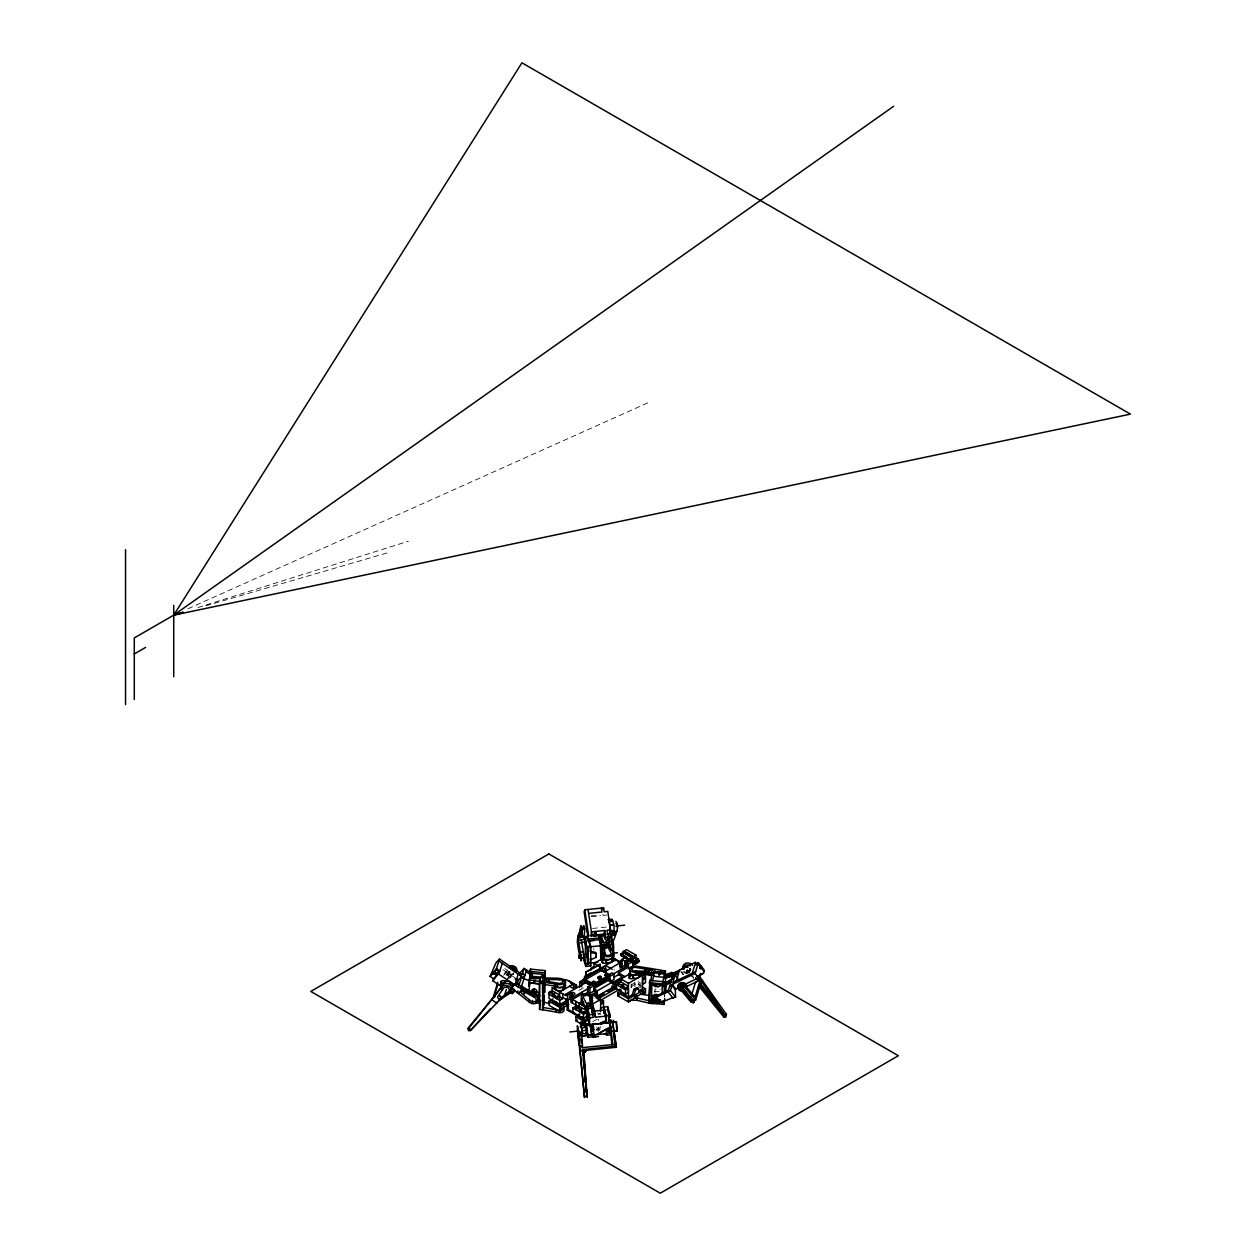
<?xml version="1.0" encoding="UTF-8"?>
<svg xmlns="http://www.w3.org/2000/svg" width="1256" height="1256" viewBox="0 0 1256 1256"><rect width="100%" height="100%" fill="white"/><g stroke="black" fill="none" stroke-linecap="round" stroke-linejoin="round"><path stroke-width="0.75" stroke-dasharray="5 3.75" d="M654.957 992.852L654.973 989.084L660.201 989.618M598.829 1028.633L598.829 1029.166M504.802 968.69L509.182 971.673L507.879 975.582L510.234 977.184L512.479 976.116L513.06 974.216L510.815 975.284L510.234 977.184L512.385 973.745M509.182 971.673L507.879 975.582L509.873 972.144M664.801 995.725L664.424 996.997L664.424 993.512M682.699 973.651L683.374 971.469M686.749 973.588A5.322 4.27 17 0 1 684.3 972.395L684.473 971.83A5.322 4.27 17 0 0 688.288 973.212L689.152 970.386L690.863 969.271L690.25 971.438L689.748 969.506A3.077 2.465 17 0 0 689.214 968.973M689.152 970.386L686.749 973.117L686.844 970.072M686.545 973.07L687.66 969.412M686.749 973.117L688.382 970.448M689.34 971.218L690.188 968.439M689.01 972.929L689.858 970.166M690.109 970.134L690.706 968.219M689.591 972.552L690.8 969.13M693.328 978.471L693.705 977.498L689.952 973.588M509.653 978.55L511.333 973.055M690.831 969.522L688.885 971.249L685.917 970.511M507.314 978.314L512.574 973.008L512.746 974.577A4.459 3.595 17 0 0 513.845 974.405M505.54 981.172L514.206 972.427M506.09 975.064L510.077 971.218M507 975.677L509.669 973.102M504.064 973.761L508.209 969.805L507.66 971.108A4.459 3.595 17 0 1 507.612 970.15M503.593 975.284L509.763 969.397M506.231 974.625L508.868 972.144M507.141 975.221L509.779 972.741M578.906 990.387L585.453 986.604M630.842 985.065L634.861 982.742L642.491 987.138M630.983 986.714L634.861 984.468L640.952 987.985M639.838 985.725L641.031 985.049L638.739 983.731L637.561 984.406L637.561 985.316L638.739 984.641L641.031 985.96M598.076 1014.581L600.666 1013.09M592.801 1021.63L597.479 1018.93M187.945 608.783L648.975 402.328M198.008 607.511L408.357 541.242M205.701 605.832L389.125 552.357M591.105 916.676L600.651 915.702M606.726 915.075L603.1 915.451L602.503 911.526M592.565 928.451L607.496 926.928M598.829 1030.517L598.5 1027.298L599.599 1027.188M596.349 1029.229L600.085 1028.852M596.459 1029.653L600.195 1029.276M595.878 1030.03L599.41 1029.669M598.5 1027.298L599.065 1030.517M591.419 915.577L598.17 915.954M654.329 991.172L659.573 991.706M638.111 981.658L641.125 983.401M630.763 987.216L631.705 987.765L631.705 983.998M597.558 1012.744L600.604 1014.518M685.996 972.835L684.787 971.893M503.028 969.773L509.292 974.059M511.804 975.645L514.866 977.733M508.46 973.683L510.815 975.284M689.277 974.154L693.61 977.969M686.435 969.915L688.696 972.285L686.357 969.977L685.902 971.469L688.115 973.777M680.799 971.673L683.201 974.766M593.617 948.751L593.994 949.96M598.28 1019.213L598.641 1020.422M600.541 1026.592L600.902 1027.801M598.186 1031.506L596.773 1026.843M638.739 983.731L638.739 984.641M634.861 982.742L634.939 986.792M614.074 969.491L614.074 970.401M689.387 968.58A2.135 1.727 17 0 1 688.869 970.967A2.135 1.727 17 0 1 685.933 970.244M690.031 968.863A2.135 1.727 17 0 1 689.324 969.475M689.246 970.307A2.135 1.727 17 0 1 688.885 971.987M687.456 972.458A2.135 1.727 17 0 1 685.917 971.893M513.406 973.667A2.229 1.79 16.9 0 1 509.606 973.274L509.387 972.819A2.229 1.79 16.9 0 1 509.387 971.877M510.438 972.097A2.229 1.79 16.9 0 1 510.093 971.689M683.625 974.577A5.322 4.27 17 0 1 681.773 971.453"/><path stroke-width="1.5" d="M545.12 978.408L545.324 970.637L530.456 969.114L528.807 986.18L529.765 984.83M534.475 977.875L534.821 976.556L530.111 976.053L530.095 979.492L531.979 973.337M530.252 978.691L530.456 969.114M531.853 976.289L531.853 973.274L542.561 974.373L542.561 977.356M539.546 996.212L538.055 1000.121L538.887 997.892L536.108 993.794L536.767 991.22A2.496 2.01 17 0 0 534.318 988.943A2.496 2.01 17 0 0 531.869 990.717L531.696 991.141A5.322 4.286 17 0 0 530.613 991.722M536.108 993.794L536.767 991.22M542.529 1007.94L544.115 1002.178L549.814 1003.623M543.675 984.045L544.649 992.538L545.12 983.825M544.649 979.052L545.324 970.637M566.613 998.803L565.027 1004.266L563.536 1003.403L559.658 1005.632L559.579 1002.586M589.457 984.468L586.018 982.49L566.142 993.967L566.142 995.788L552.059 987.656L552.059 992.476M562.735 997.452L567.681 1000.326L570.051 998.975L570.051 993.512L572.344 992.57A2.292 1.319 0 0 1 573.961 992.805L574.447 993.088A2.292 1.319 0 0 1 574.871 994.014L570.883 996.715L570.883 1002.178L579.016 1006.857L579.016 1003.214L582.329 1001.299M570.051 997.154L571.166 996.495L571.166 992.852M571.166 996.495L571.684 992.664M571.684 996.306L572.344 992.57M587.525 992.538L587.525 988.896L572.438 997.609L572.438 999.431L575.86 1001.393L575.86 1006.213L572.83 1007.956L572.83 1012.226L583.506 1018.396L586.379 1016.732M579.016 1013.796L579.016 1016.811L585.029 1020.28M579.66 987.452L579.66 981.988L584.495 979.193M583.412 1002.555L581.669 1001.33L581.277 997.609A5.322 3.077 0 0 1 585.689 994.093A5.322 3.077 0 0 1 591.78 996.636L590.964 1001.738M581.669 998.379L585.296 1008.254L587.777 1010.829L587.259 1009.118L587.259 1020.265M582.219 998.269L581.214 1000.074L581.92 1001.613A5.322 3.077 0 0 0 585.155 1006.182L586.945 1005.946L587.777 1008.694L587.761 1020.17L587.777 1011.739L589.614 1017.8L589.614 1026.215M589.347 1025.634L588.263 1020.469M598.641 1036.514L593.225 1037.063L593.225 1033.562M593.523 990.403L595.815 991.738L595.815 995.38L597.354 996.259L613.132 987.153L613.132 981.69L597.354 990.796L593.758 988.723L593.758 986.902M606.852 1016.041L595.423 1017.203L594.575 1011.049L594.575 1012.006M597.354 996.259L597.354 990.796M600.933 960.039L600.133 939.551L602.315 939.331L603.147 942.047L600.933 942.644L602.739 954.105A5.322 3.077 0 0 0 608.83 956.648A5.322 3.077 0 0 0 613.242 953.131L609.223 944.638L606.742 942.063L604.905 936.003L599.096 936.222L600.949 945.705L589.519 946.883M599.269 999.289L603.477 1000.765L603.477 1006.857L600.666 1008.49M603.775 1013.2L603.775 1006.998L607.621 1006.606L610.243 1015.193L610.243 1016.92L609.144 1017.03L609.144 1022.431M604.136 1012.901L604.136 1009.934L606.397 1021.772L600.902 1024.158L600.541 1022.949L606.036 1020.578M605.722 972.819L605.722 969.177L603.775 968.062L600.556 969.915M606.397 1030.611L606.397 1035.258L611.327 1034.771M606.397 1021.772L606.397 1015.57L603.775 1006.998M607.621 1006.606L608.925 1014.44L607.983 1009.541L606.884 1009.651M608.768 1028.46L609.144 1033.264L611.342 1033.029M608.768 1023.091L608.752 1015.853M609.144 1033.264L609.144 1029.653M620.464 980.449L614.843 983.699L614.843 987.97L625.519 994.14L628.33 992.523L628.33 988.237M616.413 988.88L616.413 984.61L614.843 983.699M613.76 977.404L618.47 974.687L618.47 972.866L628.377 967.136L631.658 969.035M621.877 979.649L621.877 976.65L618.47 974.687M625.519 994.14L625.519 988.048L628.487 986.337L628.487 983.338L642.46 975.268L642.46 988.865L638.676 991.141L640.168 992.005L637.09 987.499L633.935 989.32L632.365 994.783L628.487 997.013L620.888 992.538M640.073 974.468A5.322 3.077 0 0 1 639.555 976.807L638.707 977.435A5.322 3.077 0 0 1 633.558 978.236L633.071 978.377A2.496 1.444 0 0 1 629.539 978.377A2.496 1.444 0 0 1 629.539 976.352L629.962 971.108L629.962 973.212A5.322 3.077 0 0 0 632.773 974.923L635.489 975.174L635.489 972.223L649.478 971.83L650.498 968.47L665.445 970.967L665.445 990.152M650.985 980.779L652.005 969.601M659.055 972.081C660.295 975.315 658.113 977.404 659.055 972.081L654.329 971.61L652.523 980.92M660.012 974.389L659.039 973.526L660.044 973.981M665.445 970.967L664.817 973.055C652.398 972.866 668.396 969.506 664.801 976.1L665.445 974.012M605 1009.997L592.392 1011.268L593.225 1017.423L589.614 1017.8L587.777 1008.694L585.296 1006.103M572.422 1003.057L572.438 999.431L582.36 993.7L585.641 995.6M623.84 953.555L622.631 953.634L623.777 951.247L626.493 949.677L635.991 955.157L636.007 957.841C639.43 957.826 639.963 964.922 636.007 961.217L634.986 961.798L634.986 964.482L636.007 963.902L636.007 961.217M634.986 961.798C638.959 965.503 638.425 958.407 634.986 958.422L634.986 957.559L633.275 958.548L625.347 953.979M599.096 936.222C598.861 944.591 601.969 940.289 601.294 936.003M578.859 1041.648L578.89 1041.993M579.22 1032.511L579.204 1031.553M580.57 1027.251L580.633 1022.18L583.114 1023.624C587.164 1026.717 592.989 1022.572 591.105 1030.187C596.757 1035.054 590.807 1014.157 593.146 1030.407M592.392 1012.226L592.392 1011.268M593.24 1029.088C593.821 1032.432 592.863 1027.33 593.68 1029.716M589.629 1014.738L593.24 1014.377C589.77 1010.452 593.774 1004.046 593.57 1011.159M605.769 1022.808L609.788 1022.745L610.683 1029.983L610.636 1026.937M602.315 939.331L602.315 940.273M535.731 979.13L535.857 976.65L540.582 977.121L539.546 980.842L539.374 996.809A5.322 4.286 17 0 1 538.023 998.63M529.074 991.267L530.111 976.053M529.702 977.702L540.19 978.754L540.582 977.121M580.979 955.942C582.077 967.858 575.468 940.477 578.058 937.259L588.75 936.175L584.746 909.784L603.571 907.868L604.167 911.809L607.778 911.432L610.589 929.895L609.537 933.538M586.96 956.711L588.012 964.467L585.814 964.702L583.553 957.308M594.339 1011.787L593.57 1007.72M610.667 1022.698L610.903 1021.52L611.766 1022.792M666.025 984.421L665.931 982.475A5.322 4.27 17 0 0 665.413 981.376M583.239 926.488C584.982 921.826 585.453 937.84 582.643 937.212L582.093 933.538M611.923 919.957C613.006 918.748 615.33 931.01 613.258 931.167M616.115 923.678L616.413 922.877L617.151 926.535M579.346 1033.657L579.361 1031.788L579.675 1035.635L579.361 1031.788M580.523 1027.015L581.026 1024.142L582.941 1025.791M586.945 1005.946L591.136 1005.522L591.827 997.437L592.754 1007.5L591.827 999.572A5.322 3.077 0 0 1 590.838 1001.063M603.681 953.948A5.322 3.077 0 0 0 602.692 955.439L603.382 945.234L607.166 944.842M586.945 957.009L586.505 953.618L586.882 955.565M610.542 1027.141L610.667 1028.962M622.427 955.581C619.067 956.413 623.18 952.236 621.641 956.036L626.351 958.752M634.892 962.787C629.994 958.673 641.643 967.811 627.874 959.647M583.742 927.635L584.307 930.037M581.12 958.014L584.495 957.888M659.667 971.563L660.735 971.547M665.272 986.918L666.12 983.621M665.115 986.007L666.025 984.123L665.445 986.321M609.694 931.968L610.008 926.269L608.501 919.69M615.832 921.417C620.778 925.452 613.98 938.64 612.08 944.182M609.945 937.777L610.73 934.056M562.735 993.81L562.735 998.63L559.705 1000.388L553.158 996.605C550.709 991.785 557.805 993.606 553.158 994.783L556.549 996.746L559.579 994.988L552.059 990.654L549.029 992.397L549.029 998.489L559.705 1004.659L568.026 999.839M572.296 983.95L573.129 983.244L576.52 985.206L576.52 987.028L573.709 988.66M592.361 981.548L592.408 982.38M622.207 986.996C620.762 982.93 626.383 985.363 622.128 986.086L622.128 987.891L625.519 989.869L628.487 988.158L628.487 997.358M602.676 956.57L603.555 954.905L603.131 957.826A5.322 3.077 0 0 0 606.083 959.427C610.024 961.138 615.11 956.507 612.975 955.549C614.278 959.301 608.548 959.835 606.114 959.678A2.496 1.444 0 0 1 602.582 959.678A2.496 1.444 0 0 1 602.582 957.653L602.692 953.304M613.195 1020.17L614.2 1021.725L616.461 1021.725L617.371 1030.846L614.2 1031.145M584.385 1025.791C587.29 1025.791 587.494 1041.35 581.261 1034.504M609.804 1023.954L611.264 1031.098L614.106 1030.909L616.398 1047.268L583.757 1050.581L582.501 1049.592L583.067 1055.401M622.631 953.634C621.469 947.432 640.403 959.16 629.586 959.772L620.621 954.591L624.813 951.922M623.651 953.053L624.813 951.373L623.792 951.954M494.503 972.851L495.539 972.803M501.694 987.923L502.573 984.767L504.645 983.527A5.322 4.286 17 0 1 509.858 984.437L510.878 985.316A5.322 4.286 17 0 1 511.145 990.623L510.611 991.047M610.652 938.028L611.672 934.385M581.214 939.833L583.977 955.753L583.506 960.181M608.862 946.333L608.815 937.965L606.962 930.272L610.589 929.895M638.598 988.362L635.442 990.183L633.856 995.647L632.365 994.783M584.746 909.784L584.134 911.84L587.902 936.505M577.572 943.209L578.058 937.259M586.662 937.525L587.007 936.348L587.431 939.174M594.355 933.852L595.784 932.627L595.705 935.312L594.606 935.422L594.355 933.852L595.784 932.627M594.606 935.422L594.685 932.753M603.084 909.517L603.571 907.868M591.246 936.536L591.45 931.842L604.78 930.492L603.728 934.134L590.399 935.485M611.248 938.891L612.52 934.794M608.956 934.527L612.708 934.15L614.467 931.481M601.326 908.229L601.969 912.029L588.624 913.379L588.028 909.454M607.417 939.096L608.234 939.99L607.998 937.086M657.375 1001.88L657.72 1001.629A2.795 2.245 16.9 0 0 656.825 997.829A2.795 2.245 16.9 0 0 653.026 999.54C657.045 1007.124 669.621 997.484 675.587 997.248L675.32 989.697L678.538 987.295M649.478 971.83L649.195 974.907L653.952 975.394M497.046 972.976L496.513 974.625L499.904 970.951L496.513 968.643L492.823 973.478L495.508 974.546L493.42 972.835L496.12 969.899L499.433 959.035L522.229 974.577L524.113 968.407L531.005 973.086M499.904 970.951L502.243 963.242L498.852 960.934M516.907 984.72L518.32 980.088L521.648 976.477L502.243 963.242M508.916 991.345L512.37 993.716L515.054 990.811L530.079 1002.712A5.322 4.27 16.9 0 0 537.348 1002.288A5.322 4.27 16.9 0 0 535.951 996.118L518.383 987.2L521.648 976.477M517.927 990.984L517.472 992.476L519.576 992.46L523.36 987.357L535.197 993.998A5.322 4.27 16.9 0 0 533.847 993.637M520.816 988.865L526.547 970.072L525.997 971.72M529.059 1001.848L529.514 1000.357M532.277 1001.848L532.701 1000.435M532.654 992.994A5.322 4.27 16.9 0 1 535.354 993.433L534.742 995.49L521.962 989.869M539.546 980.842L542.514 981.14L543.534 977.796L560.427 978.534A5.322 3.077 0 0 1 564.839 982.051A5.322 3.077 0 0 1 558.747 984.594L529.074 979.79M544.382 981.093L545.324 977.969M544.178 983.888L539.546 982.993L542.686 983.307M543.55 1002.225L544.115 995.129L544.115 1002.728M542.529 1005.569L544.115 1000.357M539.546 983.888L529.074 982.836L539.562 983.919L539.562 1009.463L542.529 1009.761L542.812 1008.803M649.478 973.981L649.195 974.907L635.489 974.373A5.322 3.077 0 0 0 636.839 974.185M664.754 998.473L663.875 1004.423L649.007 1002.916L649.87 980.371L664.754 981.894L664.754 993.559M649.399 983.699L664.267 985.206L664.267 992.413M651.095 1001.393L651.597 984.013L657.736 987.012L662.179 984.987L662.179 994.045M649.007 1002.916L649.87 980.371M631.281 999.258A4.459 2.575 0 0 0 636.462 1000.2L650.404 1003.418L650.655 1002.602M658.662 974.295L659.055 973.039M655.538 986.792L651.691 984.013M664.801 972.678L664.424 973.934L659.698 973.447L660.075 972.191M659.698 974.405L660.075 973.149M656.825 986.274L656.637 985.081M656.229 1001.927L656.543 997.374M660.42 999.729L659.761 1001.77A4.459 3.595 16.9 0 1 654.266 1003.089A4.459 3.595 16.9 0 1 651.534 998.442A4.459 3.595 16.9 0 1 656.543 996.306L657.579 996.683L658.066 995.097L668.459 990.168L673.718 972.96L695.636 962.159L695.008 964.247L698.399 962.63L701.099 966.1L700.675 967.622M662.54 983.527L664.424 973.934M664.063 985.834L664.754 981.894M670.971 982.192L665.005 985.756L665.052 984.531M664.408 976.43L671.159 974.012L671.662 972.505L673.718 972.96M673.436 976.854L671.159 974.012L671.662 972.505M663.875 1004.423L664.267 1001.425L662.069 1001.205L661.786 1002.492L659.588 999.776M657.579 996.683L670.406 990.576L672.29 984.406L695.086 973.494L698.399 962.63M676.136 971.783L672.871 982.506L695.667 971.595M679.59 970.134L679.056 971.893L673.185 974.703L671.206 973.997M676.325 980.842L678.68 973.149L675.226 974.797L677.926 978.283M684.206 965.848L683.484 967.983M682.244 969.287A5.322 4.27 17 0 1 682.981 968.407L684.661 965.55A5.322 4.27 17 0 1 689.874 965.707L690.031 965.801M682.432 986.557C676.858 988.786 686.278 990.529 682.919 984.971M682.039 988.99L682.526 987.404M682.4 989.807L681.317 991.235A4.459 3.58 17 0 1 677.738 986.667A4.459 3.58 17 0 1 682.84 984.217A4.459 3.58 17 0 1 686.404 988.802L686.859 987.279A4.459 3.58 17 0 0 681.584 982.553A4.459 3.58 17 0 0 678.931 987.938M696.829 993.653L693.249 1002.79L683.437 990.78L684.442 990.042L693.736 1000.922L695.667 999.996L701.429 981.109L726.094 1017.03L723.723 1016.968L698.509 985.677M683.437 990.78L684.442 990.042M692.276 973.212L694.615 965.519L698.006 963.886L704.019 971.61L703.533 973.196L698.995 975.881L698.477 977.859L685.336 984.155M683.531 990.45L692.825 1001.346L690.91 1002.272L690.298 999.368M704.019 971.61L704.412 970.354L701.696 966.869L700.298 968.878M687.111 986.29L698.273 980.936L700.581 973.4M692.825 1001.346L694.16 1002.367M693.249 1002.79L694.317 999.336M695.667 999.996L694.599 998.614L700.361 979.727L699.827 976.948L726.439 1014.393L725.434 1016.088M693.705 1002.586L694.772 999.132M698.948 986.682L699.435 985.097L701.46 985.52L698.524 985.52M702.057 981.909L702.512 980.418M724.178 1015.476L723.723 1016.968L726.439 1014.393M468.095 1029.041L501.945 986.823A5.322 4.286 17 0 1 509.23 986.494A5.322 4.286 17 0 1 510.517 992.68L499.464 1000.247L470.341 1030.579L468.425 1030.658L468.535 1027.549L493.09 997.751L497.8 982.318M470.341 1030.579L490.609 1008.537M501.599 986.776L492.87 980.81L493.514 978.722L490.123 976.414L496.041 962.708L499.433 959.035M493.42 972.835L493.796 971.579M493.765 974.248C493.043 971.406 496.041 975.206 495.869 972.709M494.362 973.478L494.738 972.223M492.87 980.81L499.511 972.223L496.12 969.899M492.462 998.442L492.007 999.917L496.764 1003.167L497.219 1001.676M497.863 984.453L494.158 996.589L501.756 986.274A5.322 4.286 17 0 0 501.929 989.618M494.707 996.997L495.162 995.521M501.678 986.651L501.301 986.384A2.496 2.01 17 0 1 500.689 983.495L501.364 981.297A2.496 2.01 17 0 1 504.786 981.156L505.305 981.344A5.322 4.286 17 0 1 510.533 982.255L511.537 983.118A5.322 4.286 17 0 1 511.82 988.441M501.301 987.765L501.929 985.709M500.689 983.495A2.496 2.01 17 0 1 504.111 983.338L504.786 981.156M499.464 1000.247L502.808 996.809M505.163 981.407L504.111 983.338M504.818 994.375L506.341 989.367M509.858 984.437L510.533 982.255M510.313 984.83L511.035 982.6M509.591 993.418L510.219 991.361A5.322 4.286 17 0 1 509.073 991.863M518.194 974.138L515.839 981.831L519.293 984.186M513.296 990.701L512.903 991.957L514.693 990.026M534.083 979.13L534.821 976.556M531.194 992.915A2.496 2.01 17 0 1 533.643 991.125L534.318 988.943M541.524 977.482L542.466 974.405M538.887 997.892L539.562 995.71A5.322 4.286 17 0 0 536.94 991.675L536.767 991.612M539.562 1009.463L540.582 1000.2L540.19 1001.472L537.191 1000.891M668.051 991.832L668.459 990.168L667.988 991.738L673.169 998.394M691.365 995.898L695.604 982.004L700.361 979.727M585.767 957.025L586.301 954.56M538.808 998.394L538.353 995.945L535.354 993.433M594.355 1011.488L592.204 1011.63L591.372 1007.94M580.963 930.303L579.487 935.893L578.388 936.003L579.314 934.857C584.684 918.984 573.207 947.322 580.57 931.387L580.413 930.351M583.271 927.729C584.087 924.039 584.558 931.638 584.385 928.938M665.586 985.458L665.963 984.578M619.648 965.252L621.893 963.666M613.54 956.287L613.603 952.802M612.331 921.386L608.893 921.527M183.125 612.41L173.721 615.157L521.931 62.8L1130.447 414.119L173.721 615.157L134.282 637.922L134.282 699.482M594.59 982.38L593.821 981.313M664.754 988.095L665.711 986.745L663.623 986.525M583.789 1053.36L586.489 1050.299L583.789 1053.36L586.929 1096.033L585.971 1086.362M636.572 959.333C638.111 957.983 639.492 962.677 637.279 961.405M490.123 976.414L492.823 973.478M493.514 978.722L499.511 972.223M518.932 974.012L524.113 968.407M520.581 975.677L522.527 973.573L524.961 975.237L522.747 977.639M510.124 990.058L515.462 983.087L523.312 987.342M518.618 993.48L519.576 992.46M490.499 975.143L493.215 972.223M498.915 999.839L499.919 998.755M582.093 998.41L581.669 1001.33M636.792 959.537L638.032 960.055L637.875 961.39M470.796 1029.088C469.509 1030.893 466.997 1027.015 469.179 1027.989M634.939 975.19L639.084 974.012L639.147 977.184M554.446 985.301C556.549 988.865 565.64 988.425 564.556 983.417M553.346 995.349L554.932 995.349M602.189 961.091A2.496 1.444 0 0 0 602.833 962.944A2.496 1.444 0 0 0 606.114 962.818L606.617 962.677A5.322 3.077 0 0 0 611.75 961.876L612.598 961.248A5.322 3.077 0 0 0 612.598 958.171M594.7 983.762L594.936 982.726L593.648 982.302M607.229 976.493L605.879 976.775M582.391 1001.33L583.648 1002.633M597.573 999.117L616.696 988.252M183.062 612.221L173.721 615.157L893.644 106.273M505.713 994.862L510.046 991.926A5.322 4.286 17 0 1 508.9 992.428M684.661 965.55L683.657 966.209A5.322 4.27 17 0 0 682.448 969.255M664.801 983.417L671.929 978.942A1.696 1.366 17 0 0 672.337 977.058A1.696 1.366 17 0 0 670.029 976.477L665.021 978.236L670.076 976.587A1.79 1.444 16.9 0 1 672.839 977.984M666.952 983.385L669.935 981.595M697.111 976.603L703.533 973.196M586.536 1012.367L583.506 1014.126L572.83 1007.956M134.282 653.952L145.649 647.39M563.112 981.266L566.032 979.586L573.552 983.935L573.552 986.918L576.52 985.206M591.089 969.993L591.042 968.14L594.01 966.429L594.01 963.431L604.23 957.527M554.446 986.855A5.322 3.077 0 0 0 556.345 990.089A5.322 3.077 0 0 0 562.233 990.309L563.347 989.822A5.322 3.077 0 0 0 564.713 986.855L564.98 983.432A2.496 1.444 0 0 0 565.53 981.862A2.496 1.444 0 0 0 563.222 980.967M585.767 972.113L600.117 964.294L600.117 968.659L586.175 976.713L585.767 972.113L600.117 964.294M622.631 952.331L624.436 951.279M622.536 952.707L623.541 952.127M564.65 986.761L564.98 981.391M622.536 953.147L623.541 952.566M620.621 954.591L624.106 952.111L623.243 954.105M549.029 992.397L553.252 993.873M572.391 984.625L572.391 982.82L570.774 983.448M621.641 954.215L622.427 953.759M599.756 969.632L599.756 967.748L601.294 968.643L601.294 970.527L586.112 979.288L584.59 978.393L584.59 976.509L591.325 972.615M618.329 962.661L618.533 960.95L615.142 958.987L613.666 960.071M585.767 976.477L600.117 968.659M573.552 983.935L559.579 992.005L559.579 998.442M615.519 959.71L601.545 967.779L594.01 963.431M584.59 976.509L586.112 977.388L601.294 968.643M581.073 981.407L584.228 979.586M568.968 1004.266L561.165 1008.772L561.165 1010.593L559.658 1011.473L548.982 1005.302L548.982 1001.205L553.017 998.881M621.893 967.308L621.893 959.505L626.351 956.931L623.212 955.125M579.66 981.988L581.606 983.103L585.547 980.826L593.413 985.301L609.647 975.928L609.647 974.75L601.561 970.072M605.722 969.177L601.781 971.453M621.814 963.619L620.323 962.755L620.323 960.824L622.128 959.788M603.618 972.332L620.401 962.645L611.75 957.527M553.488 1001.817L554.681 1001.142L556.957 1002.461L555.78 1003.152L553.488 1001.817L555.78 1004.062L556.957 1003.371M621.893 959.505L624.939 961.264L629.397 958.705L634.892 960.966L630.214 958.265M553.488 1002.728L554.681 1002.053M597.935 977.168L600.054 975.959L601.184 976.603L601.184 977.859L599.065 979.083L597.935 977.168L599.065 977.827L601.184 976.603M623.777 951.247L633.275 956.727L635.991 955.157M620.621 954.12L629.586 959.301L633.071 957.292M625.378 962.206L628.707 960.29L634.986 964.482M597.935 978.424L600.054 977.215M599.065 978.455L601.184 977.231M634.986 958.422L636.007 957.841M582.36 991.879L582.36 995.521L588.012 992.271L587.996 986.792L591.937 984.516M628.33 963.368L626.76 962.457L624.939 963.493L626.524 964.404L628.33 963.368L628.377 967.136M590.367 985.426L585.547 982.647L583.71 978.518L593.413 984.107L609.647 974.75M626.76 964.938L631.752 962.049M636.666 959.38L637.687 958.799M631.752 962.614L632.773 962.033L632.773 966.366L628.267 968.957M637.043 959.725L638.048 959.129M613.273 974.028L628.377 965.315L627.592 964.859M637.373 960.133L638.393 959.553M587.996 986.792L589.928 987.907L614.043 973.981L614.043 979.46L610.102 981.737M637.655 960.605L638.66 960.024M637.844 961.107L638.849 960.526M595.328 985.991L609.521 977.796L610.039 981.768M637.938 961.594L638.943 961.013M548.982 1001.205L559.658 1007.375L568.183 1002.445M610.039 978.126L594.119 987.326L594.119 990.968L589.928 993.37L588.122 992.256M636.651 962.771L637.655 962.175M637.938 962.049L638.943 961.452M637.028 962.865L638.849 961.829M593.758 988.723L609.521 979.617L613.132 981.69M589.99 995.678L596.522 991.91M611.892 983.04L621.798 977.309M629.539 978.377L629.868 973.023M567.21 998.724L567.21 1010.028L568.324 1009.384L568.324 1005.067M589.708 996.934L596.066 993.26M612.834 983.574L629.633 973.981M575.986 1009.777L575.986 1007.956L579.016 1006.213L586.536 1010.546L583.506 1012.305L580.115 1010.342C584.762 1009.212 577.587 1007.375 580.115 1012.163L580.931 1011.677M622.128 987.891L617.999 985.52L617.999 983.699L620.966 981.988L628.487 986.337M591.607 1002.319L591.937 998.991A2.496 1.444 0 0 0 592.33 997.248A2.496 1.444 0 0 0 589.519 996.589M629.539 973.212A2.496 1.444 0 0 0 629.539 975.237A2.496 1.444 0 0 0 633.071 975.237L633.558 975.096M598.374 995.898L603.053 993.198L604.01 993.747L596.192 998.253M615.707 986.996L607.888 991.502L606.931 990.953M575.986 1007.956L580.194 1009.447M617.999 983.699L622.207 985.191M591.749 1004.549L600.509 999.493L600.509 1002.492L603.477 1000.765M600.258 1000.498L619.915 989.147M580.508 1023.499L575.939 1020.861L575.939 1016.763L579.958 1014.44M644.045 992.052L642.538 991.188L642.538 993.009L644.045 993.873L644.045 992.052L628.487 1001.943L617.811 995.773L617.811 992.585L620.495 991.031M642.46 978.267L645.49 976.509L645.49 982.6L642.617 984.264L642.617 979.994L645.49 978.33M600.509 1004.313L603.477 1002.586M580.445 1017.391L581.622 1016.701L583.914 1018.019L582.737 1019.621L580.445 1017.391L582.737 1018.71L583.914 1018.019M617.811 995.773L619.318 994.909M575.939 1020.861L577.43 1019.998M617.811 992.585L628.487 998.755L645.537 988.912L645.537 993.009L644.045 993.873M566.142 993.967L567.681 994.862L570.051 993.512M626.524 964.404L626.524 966.335L625.017 965.456L622.175 966.712A2.292 1.319 0 0 1 620.558 966.461L620.072 966.178A2.292 1.319 0 0 1 619.648 965.252M598.044 1033.782L606.475 1028.962L610.385 1028.727L607.967 1027.973M639.069 974.059L635.489 975.174M655.758 995.333L657.595 995.317M553.723 995.396L554.524 995.364M699.78 967.827L701.696 966.869M700.157 966.555L701.099 966.1M699.922 968.282L701.005 967.748M669.558 986.588L671.991 985.41L675.32 989.697M173.721 615.157L177.269 613.572M606.507 975.488L606.774 974.342M594.7 982.585L593.491 982.742M622.458 986.541L623.745 986.541M588.499 940.681L590.383 946.757L590.383 951.232L595.878 952.488L596.239 953.697L596.239 957.339L590.744 959.725L590.383 958.516L590.383 962.991M664.864 974.939L671.615 972.521M613.54 1021.269L613.886 1022.541M580.319 942.926L583.962 941.953M656.229 1001.268L657.014 1000.969A1.79 1.429 16.9 0 0 656.904 998.818A1.79 1.429 16.9 0 0 654.329 998.834A1.79 1.429 16.9 0 0 654.894 1000.985M605.188 975.315L606.679 975.315M593.821 982.71L595.077 981.752L593.491 981.281M580.853 1010.656L579.377 1011.724L579.377 1009.918M664.801 976.948L672.101 975.206M591.231 1008.348L587.777 1008.694M587.321 1035.572L587.777 1037.299L593.586 1036.702M608.218 919.612L612.002 919.219M608.815 921.088L612.614 920.695M609.835 924.918L613.619 924.542M609.914 925.531L613.697 925.154M616.947 925.97L624.672 925.185M610.071 931.717L613.854 931.324M613.697 931.638L617.245 931.261M594.92 934.307L596.019 934.197M612.881 933.538L615.456 933.271M610.604 933.962L592.047 935.846L588.624 913.379M586.411 936.835L580.005 937.478C583.914 931.905 580.649 918.764 579.314 934.857M593.915 936.065L599.552 935.485M588.012 964.467L587.996 948.249L586.897 948.358L584.275 938.044L588.122 937.651L590.744 946.239L590.744 965.927L585.814 966.429L583.71 959.553M612.41 935.17L614.985 934.919M589.3 938.97L600.525 937.84M604.262 937.463L611.044 936.772L613.886 952.582L613.587 958.359M599.944 938.954L602.126 938.734M585.375 954.089L585.375 939.661L585.783 941.074L584.652 940.98L585.783 946.522L587.635 947.04L587.635 963.274M587.667 940.822L599.096 939.661M588.719 940.995L594.324 940.43M600.949 942.283L603.147 942.047M606.742 944.198L609.223 946.773L609.223 944.638L607.574 944.81L607.26 943.758L601.451 944.355L601.451 959.757M585.783 946.522L586.882 946.412M584.275 938.044L586.897 946.632L590.744 946.239M603.382 945.234L601.765 945.391L602.692 955.439M584.338 939.488L578.466 940.116L580.319 952.079L583.067 951.797M610.903 950.29L613.493 950.023C615.11 935.798 604.874 931.779 610.589 948.61M614.953 952.959L617.387 952.707M597.762 962.3L585.437 963.493L584.872 957.763M592.22 1010.672L594.386 1010.452M593.225 1014L595.423 1013.765M606.397 1015.57L610.243 1015.193M585.076 1023.248L584.59 1020.312L588.687 1020.327M584.59 1021.85L581.041 1022.211L583.286 1025.257L583.114 1023.624L585.704 1023.357L587.557 1024.723M589.127 1023.781L585.327 1024.158L584.904 1020.704M585.327 1024.551L589.143 1024.315M586.945 1024.723L589.739 1024.488M580.822 1025.54L616.461 1021.725M592.549 1024.441L609.788 1022.745M585.704 1027.863C580.335 1024.582 581.167 1037.22 586.191 1032.825M591.262 1029.433L593.46 1029.198M569.847 1031.93L577.572 1031.145M582.517 1030.721L586.301 1030.344M610.856 1027.973L610.793 1029.057M580.822 1026.45L580.9 1025.461L582.297 1032.102L578.733 1032.463L578.341 1030.203L578.404 1032.306L584.527 1097.681L577.336 1025.822L578.624 1031.098M617.371 1030.846L613.399 1030.94L615.205 1046.264L613.54 1027.518M610.966 1031.835L608.752 1031.867M606.475 1028.962L606.946 1033.672L581.858 1035.965L582.297 1032.102M590.351 1024.66L591.419 1035.242L594.214 1035.023L593.35 1029.873M579.895 1046.185L582.486 1045.934L581.324 1032.197L581.293 1035.556M615.346 1044.364L581.811 1047.708L582.486 1045.934M615.205 1046.264L616.303 1046.154L616.398 1047.268M615.534 1046.248L582.501 1049.592L587.149 1097.383L585.987 1088.481M582.957 1050.675L579.534 1050.958M584.574 1096.3L586.756 1096.048M591.136 1005.522L592.754 1005.35L593.601 1008.097M587.259 1006.982L593.083 1006.386M590.948 1024.645L593.146 1024.425M588.342 1035.337L590.194 1035.085M634.939 996.573L636.431 995.458M635.489 974.373L647.719 974.028M545.041 978.911L559.03 978.503M607.511 1022.635L616.037 1021.74L616.947 1030.862M602.488 1023.153L606.491 1023.075M610.997 1029.669L610.479 1026.811M591.372 1030.47L592.016 1035.242M604.136 1033.719L606.946 1033.672M596.349 1034.74L607.088 1029.057M611.138 1022.007L613.305 1022.133M542.529 1009.761L556.722 1012.148A4.459 2.575 0 0 0 562.61 1012.069A4.459 2.575 0 0 0 563.238 1008.694M606.318 974.044L604.78 975.221M593.491 982.459L594.59 982.836M542.529 1007.39L556.722 1009.793A4.459 2.575 0 0 0 558.826 1010.342M653.936 972.866L658.662 973.337M540.567 977.498L543.534 977.796M650.216 969.412L654.973 969.899L653.952 973.259L634.107 972.207A5.322 3.077 0 0 1 629.68 968.69A5.322 3.077 0 0 1 635.787 966.147L650.498 968.47M660.075 972.568L654.329 971.61M653.936 976.305L664.424 977.372M649.195 982.6L664.063 984.107M529.781 971.343L544.649 972.851M529.718 977.325L534.444 977.812M535.464 977.922L540.19 978.393M542.514 981.14L544.319 981.328L544.021 984.421L557.413 986.51A5.322 3.077 0 0 1 555.278 985.505M649.399 999.917L651.597 1000.137L651.487 983.903M649.007 1001.189C658.254 1004.8 651.315 999.823 655.868 999.603M658.223 1002.115L663.875 1002.696M650.404 1003.418L653.371 1003.717M640.45 994.187L649.917 995.553M554.618 985.615C556.879 988.692 565.326 988.394 564.65 983.621M596.239 953.697L590.744 952.441L590.383 951.232M606.679 974.138L604.654 975.048M593.256 982.804L592.361 982.396M650.404 1001.048L636.462 997.829A4.459 2.575 0 0 1 634.154 997.955M658.066 995.097L657.014 994.721A4.459 3.595 16.9 0 0 652.555 995.898A4.459 3.595 16.9 0 0 652.665 999.964M522.527 977.953L529.137 980.763M522.418 988.378L535.197 993.998M606.507 974.232L607.229 975.3L604.89 975.488M535.339 1001.707L540.582 1004.282M625.017 965.456L624.939 961.264M616.413 984.61L617.999 985.52M570.883 996.715L572.438 997.609M549.029 994.218L553.158 996.605M625.598 953.445L633.071 957.763M630.214 960.086L633.338 961.876M620.323 960.824L621.893 961.735M642.099 974.562L645.49 976.509M639.963 973.824L642.46 975.268M612.127 961.594L612.127 958.454M612.159 969.224L605.596 965.424L605.596 970.244M618.47 972.866L625.033 976.65M642.491 987.138L645.537 988.912M614.043 973.981L612.112 972.866L608.234 975.111L609.647 975.928M628.487 983.338L620.966 978.989L620.966 981.988M633.935 989.32L635.442 990.183M622.128 986.086L625.519 988.048M600.117 977.843L602.236 979.068L602.236 980.873M611.594 986.274L613.132 987.153M628.487 1000.2L629.994 1001.079M568.999 980.873L572.391 982.82M595.956 996.432L599.347 998.379M592.989 995.145L600.509 999.493M569.502 986.274L574.416 989.116M562.845 990.042L562.845 986.902M575.86 1001.393L586.536 1007.563L586.536 1021.159M575.86 1006.213L579.016 1008.034M562.735 998.63L559.579 996.809L556.549 998.567L556.549 996.746M569.109 1010.028L573.851 1012.76M551.981 1001.205L559.579 1005.585M567.21 1010.028L577.854 1016.167M575.939 1016.763L585.092 1022.054M583.616 1021.96L585.704 1023.357L585.861 1025.006L583.616 1021.96L584.087 1023.357M526.06 971.657L530.519 974.672M516.012 978.518L518.32 980.088M515.462 978.487L516.624 980.041L515.274 979.115M518.383 987.2L498.883 974.311M594.496 1035.855L595.423 1036.844M686.781 987.499L695.07 997.091M694.599 998.614L684.285 986.667A2.748 2.214 17 0 0 679.527 988.237L689.842 1000.891M684.913 983.841L684.567 983.432A2.229 1.79 16.9 0 0 681.914 982.883M536.124 977.859L535.857 976.65M684.347 990.356L693.548 1001.55M714.57 1003.56L716.972 1006.543M700.581 985.929L724.649 1016.528L699.78 983.998M695.086 973.494L698.477 977.859M672.29 984.406L675.634 988.692M670.406 990.576L675.587 997.248M695.667 977.592L698.273 980.936M699.922 983.511L725.089 1016.308L700.675 983.589M588.656 1012.336L588.64 1012.995M629.868 976.163L629.805 976.053A5.322 3.077 0 0 1 629.805 974.468M591.607 999.179L591.812 1000.231L591.388 998.818A5.322 3.077 0 0 0 590.665 998.143M611.625 942.675L611.656 942.816M580.319 952.079L581.12 960.856L579.895 955.11M583.381 958.438L583.679 956.758M583.962 927.729L584.181 928.702M609.788 933.491L609.804 934.417M581.402 933.287C583.663 935.312 580.617 919.8 580.633 927.996M601.279 936.379L603.131 942.424L606.742 942.063L607.26 943.758M601.765 947.526L600.933 944.779M595.878 956.13L596.239 957.339M609.866 1015.712L610.243 1016.92M589.708 962.488L590.744 965.927M594.496 1014.189L595.423 1017.203M592.392 1034.332L593.225 1037.063M587.227 1009.023L585.296 1008.254L581.669 1000.514A5.322 3.077 0 0 0 583.412 1001.754M587.777 1011.739L589.614 1017.8M610.479 1031.333L609.788 1026.654M613.226 1026.529L613.289 1026.859M607.559 1029.496C608.548 1029.763 607.684 1033.971 607.386 1028.664M583.381 953.885L583.789 956.397M583.381 954.701L583.852 957.103M580.712 955.298L580.79 958.202L580.9 956.585M613.368 951.294L611.295 940.053L611.264 942.314M611.468 1022.007L610.699 1019.841L610.416 1023.138M610.275 1028.444L610.589 1029.292L610.212 1026.906M584.213 927.901L584.307 929.063M580.79 955.675L580.398 953.665L580.382 957.622M604.544 935.045L604.497 933.616L604.764 935.045M610.604 948.531L608.815 937.965M613.446 1026.811L612.787 1024.88L612.692 1026.827M581.669 1029.104L581.889 1030.736M612.143 930.476L612.708 934.15M610.008 929.958L611.044 936.772M604.78 930.492L605.392 934.48M595.454 933.742L595.705 935.312M579.487 935.893L579.817 938.138M610.024 1026.607L610.212 1028.743M586.882 954.89L587.07 956.585M580.869 955.251L580.853 956.13M616.131 1046.138L612.708 1023.091L612.41 1026.388M609.16 946.27L608.642 940.195L609.301 946.208M607.873 939.048L608.077 940.618M610.824 1027.078L612.708 1044.631L611.876 1044.647L610.055 1027.094M578.325 1031.098C575.798 1018.757 579.534 1052.811 579.33 1043.328M580.884 1039.277L581.418 1043.092M610.133 1028.177L610.039 1027.031M584.637 1075.262L585.406 1082.813M586.74 1025.037L587.808 1035.619M583.49 1061.194L583.867 1065.057M584.637 1072.812L585.594 1082.484M583.443 1059.263L584.385 1068.935M584.746 1072.812L587.007 1096.033L583.757 1050.581M616.099 925.798L616.178 926.661M580.994 1033.547L581.795 1043.077M586.505 928.482C587.431 936.081 587.164 923.835 586.489 928.294M586.929 955.973L587.086 957.103M633.275 956.727L633.275 958.548M612.85 952.362L612.85 955.314M604.905 936.003L604.905 939.064M587.761 1033.531L587.777 1037.299M586.897 946.632L586.897 948.358M585.751 940.87L585.751 953.508M585.814 964.702L585.814 966.429M559.705 1000.388L559.705 1004.659M557.413 984.359L557.413 987.31M555.968 1009.306L555.968 1011.677M543.864 1001.173L543.864 1005.365M543.534 983.715L543.55 996.981M542.514 983.291L542.718 1009.777M665.711 986.745L665.711 990.387M638.707 974.295L638.707 977.435M636.462 960.055L636.462 960.966M633.401 975.048L633.401 978.188M633.071 975.237L633.071 978.377M629.397 958.705L629.397 960.526L626.76 962.049L626.76 964.373M628.487 998.755L628.487 1001.943M622.945 985.615L622.945 987.42M621.39 985.662L621.39 987.467M621.28 963.933L621.28 967.575M620.966 989.775L620.966 993.166M620.134 964.577L620.134 968.219M615.142 958.987L615.142 960.809M614.404 960.385L614.404 958.563L613.587 960.856M611.75 958.736L611.75 961.876M609.521 977.796L609.521 979.617M608.705 977.372L608.705 981.015M606.444 959.49L606.444 962.63M606.114 959.678L606.114 962.818M602.582 959.678L602.582 962.818M600.666 1004.219L600.509 1011.677M600.085 998.818L600.085 1000.624M599.065 977.827L599.065 979.083M593.413 984.107L593.413 985.301M591.937 998.991L591.937 1002.131M589.928 987.907L589.928 993.37M586.175 972.348L586.175 976.713M586.112 977.388L586.112 979.288M583.506 1012.305L583.506 1018.396M582.768 1002.241L582.768 1005.381M582.737 1018.71L582.737 1019.621M581.606 983.103L581.606 986.745M568.167 999.274L568.167 1010.578M567.681 994.862L567.681 1000.326M563.347 986.682L563.347 989.822M559.658 1007.375L559.658 1011.473M555.811 986.682L555.811 989.822M555.78 1003.152L555.78 1004.062M553.99 994.312L553.99 996.118M552.42 994.36L552.42 996.165M173.721 605.329L173.721 676.717M125.553 549.72L125.553 704.522M609.286 956.114A3.187 1.837 0 0 1 606.852 956.146M602.849 958.909A5.322 3.077 0 0 1 603.382 958.171M509.622 966.304A4.459 3.595 17 0 1 515.415 967.01A4.459 3.595 17 0 1 516.043 971.846M509.167 967.827A4.459 3.595 17 0 1 514.018 967.889A4.459 3.595 17 0 1 516.357 971.673M511.522 968.643A2.748 2.214 17 0 1 514.442 970.213M506.686 986.525A3.297 2.653 17 0 1 507.518 986.761M563.787 1006.935A4.459 2.575 0 0 1 561.118 1010.232M561.432 1008.003A1.868 1.083 0 0 1 560.663 1008.694M564.462 984.312A2.496 1.444 0 0 1 564.98 986.572M612.112 953.822A5.322 3.077 0 0 1 612.85 954.497M523.297 990.748A1.79 1.444 16.9 0 1 524.16 991.078A1.696 1.366 17 0 0 522.998 990.686M513.092 969.506A2.229 1.79 16.9 0 1 513.892 970.26M572.344 996.212A2.292 1.319 0 0 1 573.427 996.291M533.643 991.125A2.496 2.01 17 0 1 536.108 993.402M592.33 1000.388A2.496 1.444 0 0 1 592.33 1001.833M654.925 995.223A2.229 1.79 17 0 1 658.38 995.207M665.272 984.657A5.322 4.27 17 0 1 665.445 985.803M501.96 984.202A2.496 2.01 17 0 1 501.364 981.297M680.893 983.872A2.229 1.79 16.9 0 1 681.459 983.118M685.132 984.312A2.229 1.79 16.9 0 1 685.132 985.253M672.667 978.707A1.79 1.444 16.9 0 1 672.07 979.209L666.277 982.742A5.322 4.27 16.9 0 1 665.005 985.756M660.248 1000.184A4.459 3.595 16.9 0 1 658.772 1001.472M636.792 995.317A1.868 1.083 0 0 1 635.096 996.495M684.002 969.412A5.322 4.27 17 0 1 685.289 963.493A5.322 4.27 17 0 1 692.59 965.299M682.306 983.95A2.748 2.214 17 0 1 683.013 984.045M683.986 967.732A5.322 4.27 17 0 1 687.911 967.418M542.937 974.64L542.937 978.204L543.047 974.593M637.028 997.657L637.106 1000.043L637.106 997.672M584.009 1022.902L584.417 1021.678L584.009 1022.902M578.749 955.455L579.142 958.14L578.749 955.455M581.104 928.435L581.575 931.324L581.104 928.435M548.464 980.543L549.343 980.622L548.558 980.418M645.176 970.119L646.071 970.197L645.27 969.993M635.473 960.149C636.478 965.189 638.786 958.752 635.473 960.149M533.784 981.328L534.836 981.674L533.831 981.219M523.783 993.402L524.615 993.732L523.831 993.323M499.7 996.196L500.532 996.526L499.7 996.196M513.327 989.194L514.348 989.618L513.327 989.194M503.279 988.566L497.925 996.338A1.696 1.366 17 0 0 498.334 998.3A1.696 1.366 17 0 0 500.642 998.19L508.79 991.502A3.187 2.559 17 0 0 508.021 987.797A3.187 2.559 17 0 0 503.656 988.001L503.279 988.566M604.921 953.194L604.842 953.901A3.187 1.837 0 0 0 608.485 955.423A3.187 1.837 0 0 0 611.138 953.32L607.716 946.459A1.696 0.973 0 0 0 605.785 945.642A1.696 0.973 0 0 0 604.387 946.757L604.921 953.194M589.692 997.295L590.147 1003.984A1.696 0.973 0 0 1 588.734 1005.098A1.696 0.973 0 0 1 586.803 1004.282L583.381 997.405A3.187 1.837 0 0 1 586.034 995.302A3.187 1.837 0 0 1 589.676 996.84L589.692 997.295M605.863 947.354L606.726 947.479L605.926 947.291M605.863 948.17L606.726 948.296L605.926 948.123M587.824 1003.199L588.687 1003.324L587.824 1003.199M548.872 853.954L310.766 991.424L660.264 1193.2L898.37 1055.731L548.872 853.954M559.281 979.727L547.71 979.476A1.696 0.973 0 0 0 545.779 980.292A1.696 0.973 0 0 0 547.176 981.407L559.077 983.37A3.187 1.837 0 0 0 562.719 981.847A3.187 1.837 0 0 0 560.082 979.743L559.281 979.727M635.662 970.951L634.437 970.982A3.187 1.837 0 0 1 631.799 968.878A3.187 1.837 0 0 1 635.442 967.356L647.342 969.334A1.696 0.973 0 0 1 648.74 970.448A1.696 0.973 0 0 1 646.809 971.265L635.662 970.951M534.067 997.076L523.94 991.722A1.696 1.366 16.9 0 0 521.617 991.848A1.696 1.366 16.9 0 0 522.072 993.81L531.257 1001.393A3.187 2.559 16.9 0 0 535.621 1001.142A3.187 2.559 16.9 0 0 534.773 997.437L534.067 997.076M680.642 988.394A1.743 1.413 17 0 0 683.625 988.519A1.743 1.413 17 0 0 681.945 986.29A1.743 1.413 17 0 0 680.642 988.394"/></g></svg>
